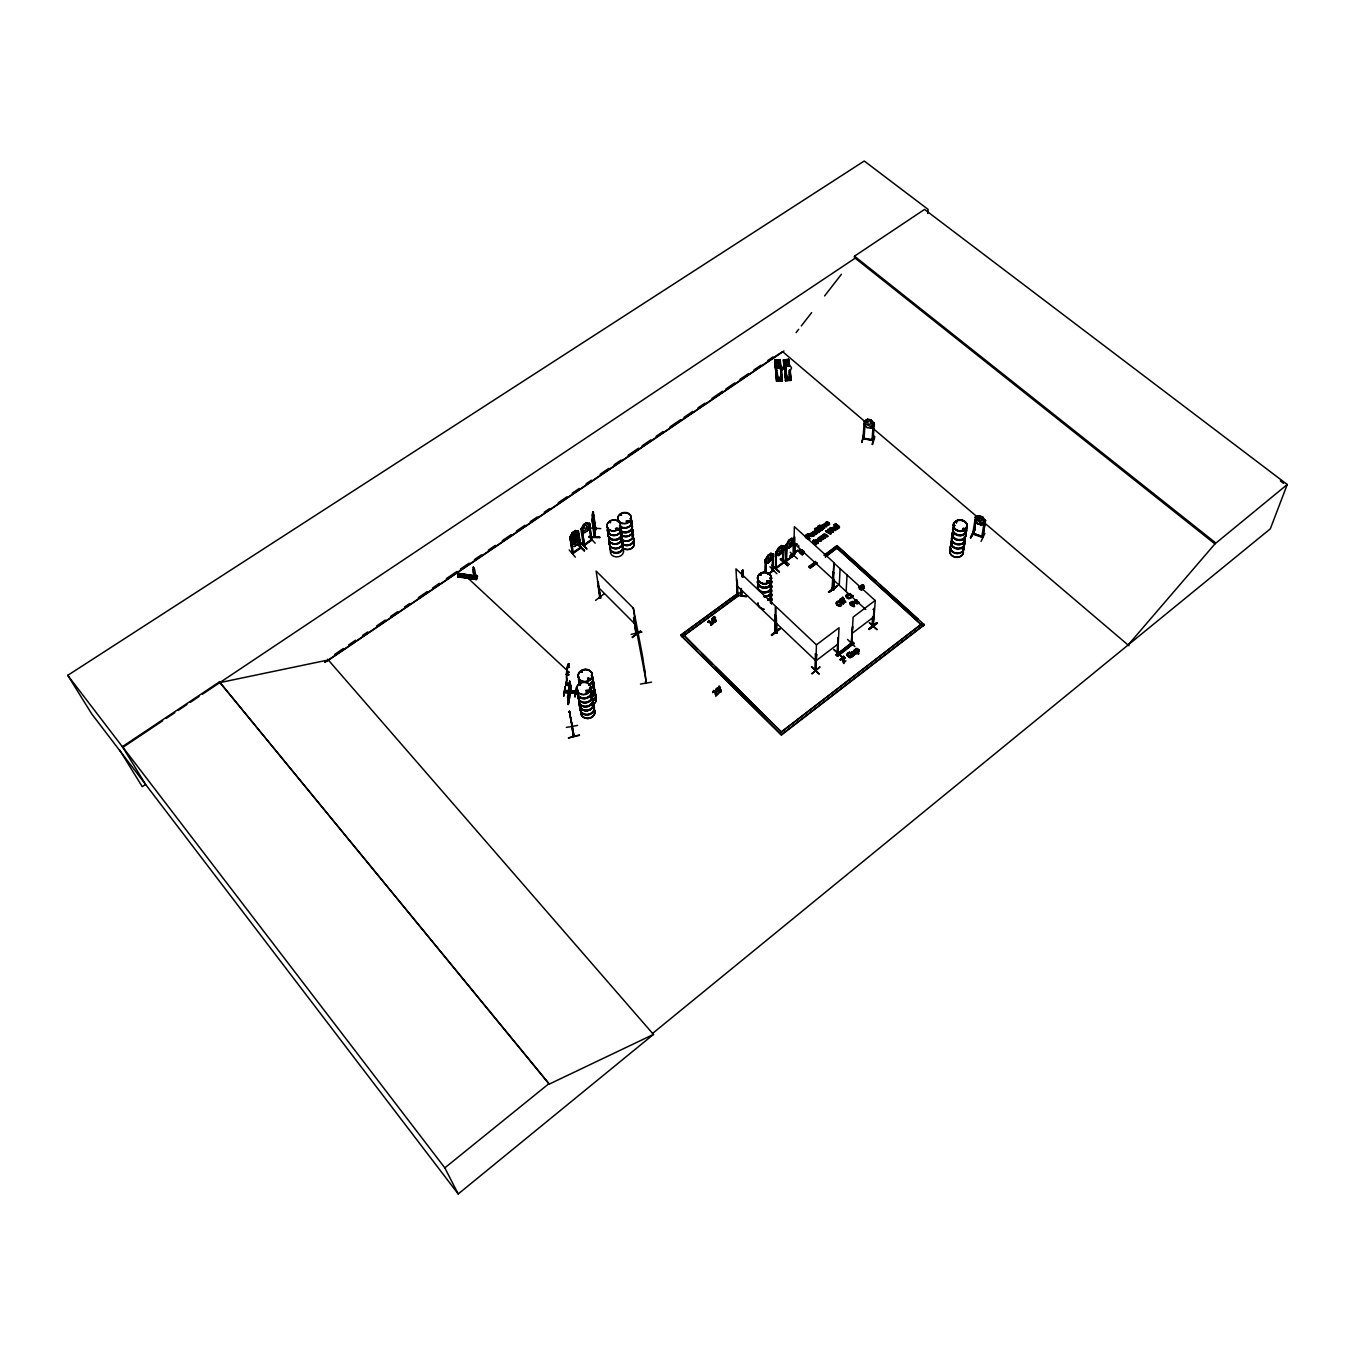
<?xml version="1.0" encoding="UTF-8"?>
<svg xmlns="http://www.w3.org/2000/svg" width="1355" height="1355" viewBox="0 0 1355 1355"><rect width="100%" height="100%" fill="white"/><g stroke="black" fill="none" stroke-linecap="round" stroke-linejoin="round"><path stroke-width="1.5" d="M771.859 565.543L779.43 571.946L772.198 565.272M780.632 368.34L779.853 359.719L774.857 360.04L780.226 360.159L782.343 380.874L779.853 359.719M779.701 628.534C754.718 648.469 796.638 615.831 771.486 634.75M780.158 628.957L771.927 635.512M780.463 559.276L787.966 565.696L780.395 559.039M781.107 372.354L781.971 380.738L781.971 379.485L781.581 380.433L776.94 379.823L776.551 381.263L774.857 360.278L776.906 381.111M823.942 555.313L837.136 545.625L924.381 624.858L781.429 735.003L680.769 635.004L736.493 594.388L737.882 595.709L682.192 636.867L737.899 596.217L737.323 581.329M789.288 564.391L781.733 558.345M784.139 546.387L783.055 546.641L784.037 546.336L783.292 563.477L783.038 550.774M776.855 567.474L775.704 567.847L776.517 551.383L775.958 568.727L776.025 552.146L778.685 547.606L781.513 545.625L784.155 546.234L784.122 548.995L781.445 553.534L778.719 555.584L776.076 554.839M786.493 560.631L785.832 561.512L785.781 544.659L786.882 544.185M786.052 561.427L785.781 544.659M786.916 544.354L786.611 561.021M787.204 359.786L788.83 365.935L788.576 359.227L783.207 360.057L786.069 380.738L784.206 362.073M787.577 565.679L780.345 559.056M858.511 602.585L856.716 602.806L855.598 601.044M473.183 567.338L473.302 572.86L475.266 578.06L475.724 576.078L476.994 577.095M476.554 577.975L476.604 576.383L475.622 576.688M790.168 376.893L790.151 377.808L785.527 377.198L785.527 378.333L790.541 378.011L790.168 376.893L790.371 379.925L785.748 379.315L785.358 380.755M790.371 379.925C791.405 382.246 790.71 374.996 790.05 370.017M794.453 552.789C796.571 555.33 789.965 552.552 790.084 556.024M790.168 552.23L797.418 558.734M793.878 555.652L792.743 556.058L793.64 554.822M793.42 539.426L793.132 556.295L792.827 555.415M793.149 555.702L793.505 554.873M785.917 561.461L793.793 555.702L793.488 539.578M793.793 555.838L794.352 526.638L833.986 562.664L832.664 589.645L833.85 562.969L874.653 600.045M794.453 540.764L794.504 536.749L795.029 553.602M716.202 693.133L716.185 692.236M794.741 554.246L795.097 543.355M794.216 553.314L798.078 550.13L790.016 556.244M798.823 546.573L798.739 545.591M804.294 553.043L804.43 552.112L802.279 554.788C794.724 550.028 802.194 548.216 804.209 551.891M801.77 550.757L800.585 552.315C797.604 551.587 801.652 548.623 801.77 551.095M800.585 552.315L799.484 550.943M592.542 519.609L594.862 536.326M595.201 527.857L594.218 537.037L595.743 528.569L593.287 512.359M801.008 552.688C803.6 548.318 804.667 556.583 801.008 552.688L803.583 552.247M802.245 551.333L802.329 550.35M802.279 554.788L798.485 550.96M802.414 553.975L801.008 552.349M809.443 535.14L808.02 536.919L809.85 538.579L809.274 539.324C798.654 536.563 813.491 530.72 806.496 535.886L807.563 536.851L809.443 535.14L807.563 536.851M806.496 535.886L808.461 534.124M809.833 538.917L808.02 536.919M809.274 539.324L805.497 535.547M810.832 536.021C813.39 532.142 810.527 534.734 809.511 534.26C811.797 530.635 815.185 536.14 813.999 535.886M817.014 563.24L810.358 568.135L808.952 566.83L815.608 561.427M808.02 537.258L809.9 535.547M810.358 568.135L808.952 566.322M843.2 662.104L843.233 660.952M816.828 533.26C815.168 537.85 809.562 527.857 815.304 533.972C815.371 527.773 816.015 531.143 817.201 533.565M812.526 534.531C814.236 533.43 809.816 537.681 813.169 535.394M814.558 533.48L812.949 531.668M812.932 541.983L813.678 542.423L812.966 541.407M813.322 542.694L813.288 541.712M813.796 541.695C814.728 542.119 812.831 537.444 812.915 542.322M816.184 533.65L814.355 530.635M813.678 542.423C819.453 546.98 813.271 542.39 814.677 540.696M814.541 528.687L819.03 532.227L815.083 528.298M817.726 533.176L814.897 530.262M814.203 542.034L815.083 541.068M816.015 540.764C816.946 535.767 820.605 549.419 815.608 540.035M811.442 666.863L818.996 674.028M811.78 673.554L820.012 666.846L812.119 673.909M817.048 529.331C813.864 526.976 821.113 528.213 817.912 529.043C821.672 531.939 820.978 529.568 817.912 529.043M874.229 610.14L872.857 626.857L873.992 608.243M569.354 698.13L569.236 693.15L568.168 704.363L568.914 701.229M816.133 544.659L813.694 542.085M816.642 529.331L816.184 527.976M817.522 528.687L816.709 527.603M818.454 542.965L816.438 540.78M817.031 529.686L816.997 528.721M816.659 544.27L814.22 541.695M817.776 526.672C825.297 527.84 821.757 534.209 818.318 525.943M817.912 543.355L815.066 540.425M819.199 525.876C821.266 524.08 818.843 527.789 819.809 525.096M815.439 653.991L814.931 669.878C817.726 671.589 813.373 666.558 815.998 670.234L816.506 654.313L815.591 670.471L816.438 654.414L815.439 653.991L816.438 654.414M777.008 632.937L775.975 632.717L775.941 606.583L816.455 644.861L815.625 670.403M820.198 526.722C825.585 526.79 822.18 531.939 820.74 525.994M823.654 539.154L820.266 536.953L820.808 536.224M591.661 539.256L590.848 540.374L591.745 539.849M581.888 528.602L580.956 528.975L583.395 545.574L591.813 539.544M824.873 527.959L821.503 525.791L822.045 525.062M821.74 530.245L817.793 526.333M836.882 602.84L837.102 604.144M584.479 545.303L581.956 528.687L583.632 545.845L584.564 545.286L581.718 528.45M821.113 536.851L823.01 534.7M823.044 529.297L820.215 526.384M823.129 539.544L820.283 536.614M821.909 536.377L825.449 537.85L823.434 535.073M824.348 528.348L821.52 525.435M580.821 547.386L578.111 531.143L580.279 548.436M583.497 545.557L584.496 544.778M824.907 538.24L822.553 535.903L821.52 537.224M831.14 533.701C824.805 526.197 832.969 532.092 830.513 534.141L825.635 531.482L826.228 530.737L830.225 533.311L826.228 530.737M825.449 537.85L823.434 535.682M826.127 524.216C828.498 519.693 823.501 524.148 827.77 523.013M822.35 525.689C823.535 521.319 831.767 527.417 822.908 525.537M829.65 524.334L829.294 523.284L828.295 524.876L826.482 524.554L828.667 522.624L827.736 521.946L825.381 522.657L826.652 525.401L829.277 524.487M822.891 535.716C822.688 530.466 834.274 539.849 823.535 535.225M841.133 603.923L839.592 605.702L837.119 603.822M851.194 642.677L852.6 626.518L851.516 643.1L851.634 641.931M568.033 704.498L567.897 696.47M830.225 533.311L827.905 529.5L832.512 531.363L828.464 529.094M826.482 524.554L828.667 522.624M826.499 524.199L828.057 524.622L829.294 523.284M573.233 552.213L573.453 553.23L572.301 552.857L579.788 547.877M568.507 684.275L569.202 684.19M832.495 531.702C825.635 523.995 835.51 529.602 832.817 532.464L828.803 530.245M833.444 532.007L830.683 527.485M836.763 585.987L828.735 592.033M843.86 661.816L843.911 660.478M836.34 529.246C833.732 533.379 834.29 527.417 833.732 527.739C829.328 527.502 839.406 526.536 836.679 529.636M832.664 528.806L833.748 527.4L834.799 527.942M837.864 645.048L837.339 653.889L837.576 643.422M837.102 652.941L837.78 653.567L839.016 627.772L816.455 644.811M636.308 633.462L635.343 633.005L636.986 634.326L633.276 607.633L642.846 657.734L646.25 682.988L645.556 681.582M833.969 525.13C841.54 526.316 837.949 532.667 834.511 524.402M834.104 579.449L833.698 589.984L832.055 588.544L833.139 572.013M835.273 524.182C841.929 525.638 839.693 531.567 835.815 523.453M835.188 528.298C836.12 527.078 833.342 532.058 835.984 528.653M833.461 580.516L833.715 589.561M833.681 572.928L833.427 590.187L832.681 589.51M569.761 713.086L569.439 711.341L573.656 736.375L573.334 734.749M574.063 736.155L572.233 726.229M837.136 545.625L825.585 554.601M837.949 528.704L833.986 524.792M839.253 527.756L835.29 523.843M833.867 649.519L841.455 656.599M828.345 591.983C854.717 573.893 812.221 604.77 837.085 586.122M473.386 571.336L473.556 573.165M475.876 576.112L474.538 568.948M571.674 726.348L572.437 727.635M571.776 726.89L573.487 736.188M636.46 633.767L635.902 632.819M636.952 634.174L636.206 633.056M815.913 670.115L815.998 669.539M119.613 750.009L142.258 786.696L145.595 784.426L122.424 746.656L219.425 681.87L549.165 1084.152L653.449 1034.424L652.585 1033.425L1270.312 528.84L1287.25 484.514L924.517 209.432L854.48 256.18L854.412 257.569L1214.927 543.914L1128.088 645.014M839.27 585.241L840.083 568.626M836.103 654.956L852.566 641.948L854.04 643.32L837.576 656.328L836.103 654.956L850.889 643.693M838.051 641.22L838.254 637.392L837.78 653.567M840.168 601.349L843.488 603.788L840.947 601.451M837.576 656.328L836.12 654.465M840.591 600.011L840.693 599.435M568.998 698.469L568.998 695.623L567.66 702.551M840.93 599.52L841.049 598.487L840.032 599.587M843.488 603.788L841.506 600.722L842.827 599.723L845.368 602.06L842.827 599.723M842.082 599.012L842.471 599.994M842.454 598.622L842.912 597.081L841.912 599.113M840.557 660.004L841.929 658.953L843.183 660.529M845.351 602.382C844.08 601.908 844.114 597.318 842.946 598.961M842.929 599.283L843.826 598.283M844.013 603.382L841.506 600.722M843.352 599.655L844.25 598.656M589.154 536.614L599.757 537.258L589.154 536.597M589.188 536.953L599.74 537.224M599.706 537.698L589.137 537.342M846.13 591.525L847.044 574.943M844.859 657.819L842.759 657.09L843.437 656.26L844.843 658.14L843.437 656.26M845.893 601.993L843.369 599.317M845.943 660.698L843.725 663.188M844.453 658.445L842.776 656.752M850.974 596.894C844.588 600.858 850.144 591.644 846.723 594.371C842.996 600.468 856.072 599.435 850.161 594.506M847.502 639.408L854.92 646.589M853.701 604.262L854.107 606.735C843.386 603.94 856.546 597.86 854.073 604.262M851.042 594.794L850.72 594.049M853.836 603.026C853.769 606.108 849.212 602.45 852.583 601.976M861.78 442.492L863.626 434.549M850.381 655.447L851.38 654.685C854.463 656.938 848.315 658.445 848.01 655.346C846.723 653.161 852.312 653.33 849.331 652.314A3.794 3.218 4 0 0 847.976 652.975L847.265 654.075A2.422 2.049 4 0 0 847.061 655.43M852.752 604.55L853.752 602.653M864.033 439.02L865.168 421.269L864.253 421.1L863 438.749L864.05 437.953L864.117 438.969M854.683 606.312L853.227 604.618M850.313 653.178L849.754 652.212M851.584 643.032L853.125 617.118L875.296 600.367L873.281 626.552M853.735 652.026L851.804 653.178L851.618 651.975M850.364 655.786L851.38 654.685M851.482 653.804L853.227 655.786L851.482 653.804L849.89 655.346M852.566 641.948L854.006 643.811M852.973 653.262L853.921 651.84M859.206 650.281L857.715 652.229L858.409 654.16L854.294 650.298L854.853 649.553M854.412 652.636L855.242 653.432L853.955 653.059M857.275 652.162L855.598 650.248L857.275 652.162L858.359 650.535L855.733 650.027M566.051 682.598L567.135 678.736L566.949 680.108A8.011 1.169 -86.7 0 1 567.169 669.116A8.011 1.169 -86.7 0 1 568.914 666.44L568.727 667.778L569.32 663.611L569.134 664.966A9.587 1.389 -86.7 0 0 567.034 668.151A9.587 1.389 -86.7 0 0 566.763 681.328L566.678 682.632M855.987 654.126L856.546 653.381L853.921 651.061L851.262 652.72M856.546 653.381L853.904 651.399L852.109 651.84M859.307 588.917L861.001 587.325L859.222 587.325M862.034 585.14C865.405 582.819 864.71 593.812 861.441 585.089M715.423 694.454L715.474 693.286M735.765 594.726L746.47 596.302M740.897 595.455L740.795 589.273M740.863 594.794L741.439 595.455L741.354 588.527M858.528 587.308C861.712 585.868 862.61 587.223 858.714 587.376M872.027 439.816L873.365 422.929M873.213 422.912C876.211 423.641 873.213 428.282 870.503 428.078L867.065 427.621L863.863 424.115L867.065 427.621M858.968 653.737L857.715 652.229M864.388 588.104L862.305 585.868M872.62 444.525L874.805 436.683M861.848 590.086L862.542 587.968L862.102 589.154M873.23 422.896L874.28 422.963L873.111 440.646L873.213 439.698L863.033 438.122M863.067 588.798L861.086 590.001M843.216 661.782L843.691 663.51M868.843 629.262L876.837 622.707L868.792 628.923M869.317 622.877L877.142 629.668L869.52 622.673M569.828 692.236C572.64 686.087 569.828 686.274 570.032 682.073M569.625 681.142L570.963 686.883M872.535 617.202L872.654 626.247M872.163 625.332L872.823 616.982M872.84 626.4L872.129 624.689L872.857 625.959M477.163 577.162L458.43 574.52L477.163 577.128L477.451 576.18L458.634 573.436L457.702 576.349L476.435 579.517L457.702 576.874L458.024 575.841L476.74 578.534M458.464 574.469L458.634 573.436M570.641 686.697L569.845 681.667M476.418 579.534L476.74 578.5M843.792 662.663L843.877 661.477M781.7 370.101L780.988 378.79L777.651 379.01L776.923 370.406A3.388 2.202 -6.6 0 1 776.923 367.273A3.388 2.202 -6.6 0 1 781.7 366.968A3.388 2.202 -6.6 0 1 781.7 370.101L781.716 370.254A3.388 2.202 -6.6 0 0 781.716 367.12A3.388 2.202 -6.6 0 0 776.94 367.442A3.388 2.202 -6.6 0 0 776.94 370.576L776.94 370.576M716.101 694.15L716.168 692.812M575.553 692.659L564.391 691.812L575.519 692.405M927.752 213.48L928.124 209.415L864.236 161.025L67.75 675.349L91.733 713.899L458.21 1193.975L653.584 1034.322M850.093 594.489L850.263 593.507M742.184 576.468L742.388 574.452M845.927 595.472L848.382 598.571L851.618 597.115M595.624 527.891L594.659 537.105L592.287 520.354L593.287 511.733M592.694 511.953L592.44 520.472L593.405 511.733L593.236 513.274M592.812 523.149L593.642 514.494M742.591 576.586L743.065 570.252C741.608 569.828 743.099 573.826 742.523 577.264M600.739 528.619L590.153 527.976M718.201 693.032L715.863 695.894L715.406 694.133M742.337 577.298L742.743 573.809M476.825 577.078L476.537 575.892L476.435 576.84M851.059 596.877L852.786 596.556M715.999 695.03L716.084 693.828M872.586 625.671L872.332 624.791M576.603 689.221L574.91 696.707M568.05 685.105L568.168 683.869L569.439 684.106M569.405 692.117L568.524 683.259L570.387 692.371L569.202 684.969M568.49 684.969L568.829 683.276M568.795 684.986L568.948 683.919M567.542 697.605L569.727 681.023M568.49 702.72L571.048 686.206L568.49 702.72L569.252 696.216M565.78 684.563L566.441 682.175L566.255 685.461M565.95 685.444L566.441 682.175M839.948 599.469L840.439 600.993M970.858 537.867L974.652 529.873L970.891 537.512M976.413 517.237L973.822 534.395L976.413 517.237L975.481 516.916L972.704 534.056L982.815 537.529L985.542 520.388L984.628 520.472M982.951 537.241L972.924 533.108M973.94 534.056L973.144 533.142M974.652 529.873L970.807 537.749M833.63 589.865L832.055 588.544L832.969 588.629M466.543 576.265L466.222 575.282M815.371 669.539L815.608 669.777M862.288 586.207L863.084 585.072M981.105 541.373L984.865 533.362M982.917 536.919L982.019 536.207L981.698 537.19L984.611 520.066M982.68 537.512L985.407 520.659L984.577 520.269M775.738 631.278C772.502 628.872 778.735 634.868 776.381 631.82M774.687 631.498L774.941 615.102L775.67 631.65M962.965 529.365L963.049 528.467M963.202 528.569L963.557 529.432M963.236 528.958L964.574 528.653M746.368 596.776L735.68 595.099M956.528 521.98L956.359 522.861M956.647 522.759L955.902 522.132M816.421 541.119L817.217 540.035M854.48 603.619L852.973 601.705M476.638 578.687L457.922 576.027M476.621 578.941L457.702 576.349M474.369 578.179L476.435 579.144L477.451 576.146M477.333 576.586L458.583 574.063M457.719 576.857L458.024 575.875M458.464 574.503L458.769 573.521M572.809 535.276L574.13 536.834L575.655 533.345C583.412 532.295 574.215 543.677 570.336 539.815L572.877 535.31L575.773 533.362L577.755 537.037L576.18 539.866L572.216 540.865L571.895 538.884L573.419 532.363L574.351 531.719L575.723 533.463M575.469 538.833L576.078 536.004L574.774 534.378L573.301 537.918L574.554 539.476M736.595 578.754L737.56 595.353M737.052 594.405L737.56 595.523M574.52 538.392L573.978 541.255L575.231 542.813L576.739 539.341L575.452 537.749L574.452 538.308M736.73 582.684L737.459 595.878L735.968 568.846L775.314 605.99L775.212 631.989L774.941 615.102M855.141 650.18L855.513 648.96M855.683 653.483L854.327 654.956L852.702 653.923M779.667 378.147L779.345 379.332L779.735 377.791M787.882 378.197L788.034 377.13L788.339 378.045M816.896 532.922L815.1 534.209L812.424 532.058M568.118 703.211L568.744 700.281M575.723 691.423L564.544 690.728L575.672 691.287M836.391 529.009L833.901 529.974L834.816 527.603M813.711 535.598L811.205 536.58L812.153 533.836M740.948 595.353L741.981 590.611M741.422 595.37L742.354 590.661M742.167 570.591L741.473 573.639L742.947 570.235L742.896 577.315M742.913 570.37L742.862 570.895M599.706 597.674L600.688 597.995L599.587 597.555M600.604 597.928L599.52 596.911M768.979 581.752L768.708 580.838M823.298 535.936L823.552 534.886M760.087 574.622L761.29 574.554L760.138 574.876M761.036 574.232L760.341 575.062L761.239 574.418M855.259 653.093L853.599 654.397L854.429 652.314M862.525 587.985L861.018 589.764M811.628 666.66L819.165 673.858M580.55 547.115L580.922 547.979L572.623 553.687L570.015 537.105L572.369 532.583L571.776 538.223L573.91 538.511M872.061 444.457L874.331 436.225M871.113 419.813L872.366 425.097L870.045 426.351L865.659 423.861L867.623 419.169L871.113 419.813L874.314 423.319M864.117 421.456L867.623 419.169L863.999 421.422M864.253 421.1L865.066 421.642M861.865 442.458L864.134 434.328M592.914 511.851L595.675 529.246M813.322 534.903L813.034 535.97M721.25 691.795L721.182 690.389M587.799 691.253L587.562 692.524M586.495 692.744L588.172 692.371L587.562 691.304M851.126 596.573L848.992 598.368L846.638 595.861M588.849 679.787L588.612 678.465M580.618 684.8L579.601 685.054L580.177 684.156M580.38 684.783L580.499 685.105M582.091 672.046L580.956 672.063L581.803 671.453M582.159 672.131L580.956 672.063M627.162 521.624L627.534 521.895M580.16 542.474L586.749 548.673M617.372 529.144L616.288 528.518L616.102 529.466M621.42 515.256L620.59 514.578M621.538 514.951L620.675 514.527L621.132 515.357M768.912 555.16L768.048 558.074L768.946 559.615L770.741 556.109L769.809 554.517L768.827 555.093M855.632 653.754L853.786 655.244L852.803 653.262M610.512 522.149L609.631 522.471M855.581 650.569L856.75 649.062L858.545 651.01M821.164 536.563L822.908 535.377M789.66 540.12L788.762 543.033L789.626 544.591L791.439 541.085L790.558 539.476L789.575 540.052M822.756 526.045L823.925 524.978L826.279 526.943M474.572 578.517L475.283 575.248L477.248 576.315M477.18 575.519L475.199 575.485M573.08 541.661L574.351 538.579L572.538 537.613L574.791 537.833L576.485 534.903L575.316 537.901L577.213 538.816L574.876 538.629L573.351 541.661M858.528 602.247C857.783 605.668 853.328 600.096 857.088 600.553M464.477 577.45L465.409 574.537M459.633 576.756L460.565 573.843M461.835 574.012L460.869 576.807M462.8 577.213L463.681 574.147L569.151 672.317L568.338 673.164M852.668 653.923L854.023 651.941M715.491 693.608L714.644 690.999L712.916 692.083M1214.927 543.914L1287.25 484.514M818.369 538.663L820.859 540.323M573.351 734.85L574.046 736.307L569.439 711.341M846.638 595.878L848.958 594.303M855.208 649.875C856.258 645.691 861.916 651.738 857.698 652.551M765.27 562.715L765.168 560.005L767.946 555.398L766.71 561.038L768.522 561.292L772.096 557.125L770.724 553.501L773.536 554.06L773.536 556.719L768.031 563.358L773.536 556.719M778.651 547.555L777.414 553.246L779.227 553.518L782.784 549.368L781.429 545.54L784.223 546.302M794.199 539.07L791.422 538.291L788.661 540.306L787.407 545.997L789.186 546.285L792.743 542.135L791.506 538.375L793.759 538.867M813.339 541.052L814.186 540.306M850.246 593.846L850.144 594.845M779.345 571.946L772.215 564.984M833.19 588.493L832.072 588.121L833.613 589.222M775.907 632.497L776.652 633.208L776.246 616.322L776.72 633.276M568.609 692.439L569.557 690.288M779.023 378.807L779.464 378.384M736.764 594.608L737.798 595.624M840.608 660.088L842.319 658.699L843.216 661.274M840.049 599.249L840.032 600.502M977.836 523.707L981.291 524.893L985.034 523.335L1129.003 645.793M982.155 536.275L974.008 533.684M982.036 536.275L981.884 537.241M973.822 534.395L974.042 533.514M975.481 516.916L979.072 515.798L982.578 516.814L983.391 522.2L980.935 523.047L976.684 519.897L979.123 515.696L975.21 517.22M985.576 520.693L982.578 516.814M974.906 519.93L977.802 523.792L981.257 524.995L985.153 523.403M979.089 515.611L981.257 524.995L985 523.42M980.139 516.509L982.053 519.609L980.563 521.455L978.513 519.643L980.19 516.424M970.349 537.63L974.143 529.653M977.802 523.792L974.956 519.846M779.227 377.876L779.142 378.993L779.701 377.893M785.68 561.173L793.895 555.127M773.536 554.06L772.35 554.398L773.095 553.856L772.333 570.353L773.095 569.71M715.474 621.149L714.102 621.623L712.188 619.963M572.437 532.651L570.015 537.105M571.082 543.22L573.419 538.562L576.366 536.665C584.886 538.9 572.2 534.581 578.111 538.409L578.433 540.374L574.994 544.473L572.894 544.202L573.555 538.68L571.014 543.152M579.246 536.682L577.01 541.289L574.147 543.27L570.912 542.593L574.147 543.27L576.942 541.221L579.347 536.648L578.449 531.262L575.198 530.55L572.318 532.532M577.552 544.507L579.94 539.917L577.603 544.541L584.649 550.706L578.026 544.168L574.689 546.455M872.535 626.45L872.62 625.976M589.95 526.18L587.494 530.618L589.967 526.079L589.577 523.403L591.881 540.255M964.879 529.161L963.032 529.263M853.244 655.447L852.803 656.481M575.756 537.224L577.349 534.395L575.198 530.55L578.449 531.262M801.754 550.909L800.585 551.959M765.406 572.284L765.287 559.937L768.014 555.465M778.769 547.674L775.992 552.281M786.002 545.015L788.779 540.408M775.907 554.856L778.769 555.482L784.054 548.927M766.93 581.176L768.251 581.973M767.235 580.787L767.353 581.718M785.985 547.674L788.712 548.25L791.388 546.319L794.081 541.661M855.124 653.635L853.616 654.075M835.849 529.144L834.409 529.551M586.495 691.88L587.545 691.152M589.527 679.465C587.121 681.819 587.121 676.789 589.594 678.821M580.346 684.851L579.872 685.105M839.931 659.817L842.082 657.971L843.877 660.241M853.057 655.786L850.093 657.869L847.078 655.109A2.422 2.049 4 0 1 847.282 653.754M627.06 521.116L628.381 520.659M628.618 521.844L628.585 520.811M615.949 528.619L617.304 528.077M716.185 689.001L719.183 688.509M712.815 692.676L713.797 690.356L715.948 691.524M716.101 621.369C709.139 624.807 712.103 612.308 716.202 621.03C711.917 626.857 709.41 613.019 715.846 620.251M708.513 621.268L707.971 622.182L708.513 620.98M836.95 602.907L838.389 602.043L840.286 602.907M821.028 540.51L820.08 538.646L818.488 538.833M713.069 692.1L714.661 691.321L715.491 692.845M846.062 595.421L848.349 594.032M588.9 523.995L586.325 522.776M772.74 554.652L772.655 571.2L772.367 558.531M852.431 655.668L848.975 656.362M796.096 332.636L798.688 329.299M801.279 325.962L811.645 312.615M824.602 295.932L841.455 274.252M841.912 598.199L842.895 597.42M854.361 603.602L853.21 604.957M803.566 552.654L802.414 553.636M786.12 367.137L785.917 367.967L786.594 366.883M840.286 659.275L842.065 658.293L843.589 659.241M466.526 576.146L465.629 576.519M832.173 528.382L834.426 527.078L837.204 529.246M809.511 534.615L811.78 533.311L814.541 535.496M712.628 691.575L715.592 691.067M773.485 570.015L767.608 574.418M767.591 573.995L773.485 570.607L769.42 573.487M775.839 567.745L784.054 562.308L776.042 568.66L775.771 551.908M741.304 594.947L741.541 594.134M804.125 552.976L802.279 554.449M473.42 567.186L474.081 568.761L473.454 567.067M569.168 549.961L575.333 557.125M580.143 542.186L586.817 548.995M840.676 599.774L841.489 598.893M823.146 534.785L824.788 534.463L827.227 536.546M767.049 580.973L767.997 580.77M768.793 581.854L767.608 582.311L767.201 581.227M711.9 619.066L713.441 618.93L715.508 621.251M810.375 534.531L812.136 534.192M587.257 691.101L587.054 692.659M858.376 651.281L857.309 651.84M588.155 678.821L587.816 679.363M589.256 679.973L589.51 678.787M721.012 691.795L719.115 692.405L717.252 691.169M822.671 524.842L824.433 524.521L826.804 526.553M855.699 601.197L858.46 602.145M847.553 653.669L847.959 653.296A3.794 3.218 4 0 1 849.314 652.653L849.721 652.534M788.61 378.672L787.848 377.605M813.407 536.055L810.968 535.953M855.191 600.57L855.801 600.096A1.711 1.423 3.6 0 1 856.919 599.909M619.354 542.491L618.473 542.982M852.532 656.531L849.585 657.446L847.265 655.566M628.178 521.777L628.72 520.998M835.205 527.942L834.24 529.703M812.526 534.192L811.526 535.733L812.814 535.818M821.079 530.449L819.673 531.262L817.387 529.432M458.21 1193.975L444.83 1167.875L548.995 1083.61L219.425 681.87M786.798 544.456L786.052 560.835M868.758 629.245L876.854 622.724M869.182 629.584L877.227 623.385M781.429 734.546L924.432 624.367M850.398 652.822L847.908 653.991L848.552 656.345M837.593 655.837L854.04 643.32M838.186 643.93L815.93 660.834L775.958 622.894M852.109 633.378L873.992 616.762M828.735 592.372L837.085 585.868M851.177 603.111L853.464 602.636M775.619 615.746L774.654 615.322M833.816 572.623L832.851 572.216M841.065 600.35L842.42 599.35M841.049 600.688L842.404 599.672M841.489 601.061L842.81 600.062M715.863 695.894L718.658 693.472M859.324 588.578L861.001 587.325M859.697 588.934L861.899 587.291M850.161 603.111L852.6 601.705L853.735 602.992M718.607 686.477L719.285 685.969C723.147 691.033 715.779 683.936 720.25 688.188M588.764 524.08L590.966 540.12M776.398 368.78L776.229 360.447M779.26 360.227L779.328 368.56M779.836 359.939L780.429 368.509M788.254 359.753L789.609 365.867M740.948 591.949L732.716 597.978M794.47 552.467L798.061 550.469M808.952 566.83L815.608 561.935M810.375 567.626L817.031 562.715M825.347 556.6L837 548.03L825.331 557.108M777.533 381.195L777.364 372.879M708.309 622.521L709.088 621.606L707.954 621.86M715.152 618.27L713.543 616.61L715.542 617.643M776.94 573.758L769.843 566.729M711.612 624.062L710.833 624.977L711.612 624.062L709.088 621.606M712.967 623.063L710.816 624.655M713.357 623.436L711.223 625.349M785.477 380.772L783.986 360.007M632.107 637.019L640.983 631.447M632.48 637.646L640.559 630.769M781.429 735.003L680.82 635.495L736.493 594.388M776.618 567.406L783.715 562.054M786.493 560.208L792.997 555.872M798.485 551.299L800.856 549.825L802.211 550.401M799.467 551.299L801.483 550.638M708.801 620.353L712.188 623.639M633.581 617.643L634.53 618.049L636.223 634.309L633.581 617.643L634.225 618.27M765.152 572.047L765.778 559.175L766.151 571.742M765.168 560.005L766.066 559.31M805.497 535.886L808.003 534.056M817.522 528.331L818.894 528.331M826.144 523.877L827.786 522.674M767.895 555.364L770.775 553.399M780.548 546.726L778.786 550.282L779.65 551.841L781.462 549.503L780.463 546.658M595.539 600.417L603.89 594.032M599.672 597.707L597.606 581.143L600.655 598.046M600.367 598.249L598.232 581.752M595.167 543.203L589.002 536.394M777.364 367.815L779.125 367.882M584.276 544.558L590.763 540.069M591.898 540.137L583.853 545.76M577.62 531.99L578.111 531.143M587.613 530.737L584.699 532.634L581.549 531.99M573.588 540.493L576.519 538.596L578.924 534.158M585.512 523.843L584.022 527.383L585.258 528.958L586.969 526.638L585.445 523.758M334.6 654.448L343.34 648.52M348.591 644.963L355.569 640.221M362.564 635.478L367.798 631.921M376.538 626.01L385.277 620.082M390.511 616.525L397.506 611.783M404.484 607.04L409.735 603.483M418.458 597.555L427.198 591.627M432.448 588.07L439.427 583.327M446.422 578.585L456.906 571.471M460.395 569.1L469.135 563.172M474.369 559.615L481.364 554.873M488.342 550.13L495.337 545.388M502.315 540.645L511.055 534.717M516.289 531.16L525.029 525.232M530.279 521.675L537.258 516.949M544.253 512.207L549.486 508.65M558.226 502.722L566.966 496.794M572.2 493.237L579.195 488.494M586.173 483.752L591.424 480.195M600.146 474.267L608.886 468.339M614.137 464.782L621.115 460.039M628.11 455.297L638.595 448.183M642.084 445.812L650.823 439.884M656.057 436.327L663.052 431.584M670.031 426.842L680.515 419.728M684.004 417.357L692.744 411.446M697.994 407.889L704.973 403.146M711.968 398.404L722.452 391.29M725.941 388.919L734.681 382.991M739.915 379.434L748.654 373.506M753.888 369.949L760.883 365.206M767.862 360.464L773.112 356.907M327.876 660.647L783.969 351.013M162.668 720.775L122.865 747.367L67.75 675.349M166.14 718.455L174.795 712.679M178.25 710.359L186.905 704.583M190.378 702.28L199.033 696.487M202.488 694.183L855.157 258.161M457.855 576.417L458.668 573.572L477.434 576.231M828.989 524.741L827.041 525.181L825.415 523.928M820.825 530.669L817.404 529.077M816.015 533.463L814.965 533.463M855.784 600.434L855.174 600.892A1.745 1.44 3.6 0 0 854.836 601.806L856.716 603.822L858.867 603.246A1.728 1.423 3.7 0 0 859.206 602.348A1.728 1.423 3.7 0 1 858.884 602.924L857.139 603.568L855.056 602.145M823.688 535.09L826.702 536.936M855.75 649.045L859.019 650.248M870.469 428.18L874.144 426.029M863.169 438.495L873.196 440.375L863.101 438.783M720.284 691.66L717.862 690.694M586.715 691.186L586.021 692.253M768.437 582.26L768.692 581.126M786.408 560.089L785.985 560.868M813.779 539.9L812.797 541.509M610.58 522.725L609.682 522.386M628.364 521.895L626.84 521.065L627.382 521.827M783.478 546.641L783.241 562.816M591.508 539.9L589.239 523.284M580.533 547.708L572.386 553.45L569.794 536.868M859.595 587.376L860.984 587.663M775.517 360.515L777.042 368.746M779.244 360.244L779.447 368.56M783.546 359.905L786.019 380.721L791.151 380.365L789.931 370.034M776.635 381.28L774.908 360.396M777.618 381.212L776.703 372.913M780.666 381.009L780.836 376.809M570.404 692.27L570.54 691.287M767.658 580.973L768.319 580.804M964.099 529.28L963.354 529.009M617.321 529.534L616.152 529.365M802.245 550.994L804.226 551.553M783.8 562.596L782.902 562.647M853.04 595.59L851.956 595.506M853.006 595.912L851.685 595.353M219.798 682.615L328.283 659.97L324.81 662.341L782.563 351.589L864.524 421.202M579.398 734.935L568.338 737.967L579.466 735.342M569.507 712.391L568.948 711.595M569.761 713.695L569.964 714.779M569.794 713.899L571.183 721.216L570.997 720.216M570.116 715.508L569.337 711.51M570.845 719.471L571.776 723.604M571.488 722.791L570.658 717.777M566.339 727.415L577.552 725.416M466.255 575.384L465.646 576.637M473.86 573.267L475.114 578.043M644.201 666.474L646.2 683.022L646.013 682.073M640.492 684.072L651.552 682.158M634.851 617.49L636.935 634.377L636.816 632.954M641.914 632.074L631.125 634.343M563.714 696.097L565.171 686.443L563.663 696.301M781.971 380.738L777.347 381.195M963.625 528.128L964.472 528.738M588.443 679.719L587.613 679.583M852.803 596.217L850.296 594.845M600.248 598.182L596.132 571.065L633.344 608.141M776.313 632.362L776.246 616.322M797.519 544.304L796.537 544.066M797.519 544.642L796.113 543.999M592.525 513.376L593.067 514.68M592.423 514.324L593.185 518.83L593.253 515.882M592.254 514.883L592.897 520.981L593.524 515.307M566.61 683.072L566.136 682.158M569.286 685.173L568.219 684.986M576.383 687.239L575.096 696.927L576.908 687.307M564.662 690.44L575.79 691.05M569.693 698.147L568.439 684.038M568.406 702.195L568.152 704.498L568.88 702.737M580.16 548.47L578.958 542.017M473.115 569.252L473.471 570.726M741.93 572.03L742.354 573.301M627.348 521.607L628.043 521.709A6.843 5.539 -6.5 0 1 629.618 522.386M616.999 528.382L617.965 528.721M776.957 381.094L774.857 360.04M788.559 359.549L789.592 365.884M571.522 545.845L574.757 546.522M765.185 562.647L767.997 563.172M589.645 523.487L586.359 522.674L583.497 524.639L580.956 528.975M770.69 553.331L773.451 553.992L773.4 570.726M873.111 439.698L872.197 440.51M975.363 517.204L976.362 517.424M972.788 533.396L982.832 537.173M645.742 682.971L645.471 681.701M825.652 531.143L830.53 533.802M828.82 529.89L832.817 532.125M781.378 380.924L780.175 376.842L780.717 380.992M837.61 605.363L840.608 605.702L841.624 603.026M635.969 633.395L636.376 633.31M636.02 634.191L633.886 617.423M566.949 672.893L567.034 671.758L569.151 672.317M1280.373 480.94L1283.558 483.379M854.48 256.18L1215.367 542.644M713.543 616.61L715.135 617.931M870.96 426.656L977.023 516.729M834.494 524.758L838.474 528.331M828.65 522.979L826.448 522.183L825.263 523.945M820.724 526.35L823.569 528.907M818.301 526.299L822.265 529.873M873.433 609.208L874.127 609.835L873.145 609.428M838.66 547.539L876.058 581.278M880.733 585.495L918.148 619.235M815.066 528.653L819.03 532.227M806.513 535.547L807.58 536.512M860.916 585.495L863.863 588.172M794.149 543.524L833.24 579.313M833.122 579.618L865.777 609.513M791.303 546.234L788.678 548.352L786.069 547.589M851.194 602.772L852.769 604.211M850.178 602.772L854.124 606.396M719.64 688.543L721.199 690.711M854.311 649.977L858.443 653.821M854.006 652.263L851.279 652.399M833.833 649.519L841.641 656.752M851.363 655.007L852.397 655.989M736.527 585.411L775.348 622.301M736.51 594.896L737.899 596.217M708.817 620.675L712.205 623.977M709.105 621.945L711.629 624.384M584.733 532.532L581.634 531.905M697.368 649.045L683.801 635.173L781.615 732.259L715.423 666.863M701.89 653.5L712.408 663.899M579.449 537.359L579.906 540.018M577.552 544.168L584.174 551.028M598.537 587.545L635.275 624.367M837.373 604.161L839.965 605.312L841.065 603.602M842.302 599.587L841.828 598.537M841.303 602.907L839.355 601.552A2.219 1.846 2.8 0 0 837.864 601.535C832.41 603.805 842.42 609.615 841.828 603.466M837.102 605.295L836.154 602.755L837.881 601.197A2.219 1.846 2.8 0 1 839.372 601.213L841.607 603.348M717.218 690C723.367 696.944 717.218 683.869 717.235 690.322M720.199 690.491L717.913 688.628L717.015 690.017M714.221 616.457L715.559 617.982M327.622 659.191L653.449 1034.424M760.375 574.537L761.29 574.672M122.424 746.656L444.83 1167.875M720.962 690.271C720.183 686.816 714.119 687.222 716.795 690.982M711.968 619.675C717.54 627.026 713.475 614.476 711.985 619.997M840.642 602.924L841.049 603.94M840.879 603.602L838.406 601.705L836.933 603.805M821.706 539.29C819.656 535.479 815.202 540.611 819.826 541.424C824.009 541.543 820.52 535.479 817.98 538.206A1.694 1.372 1.4 0 0 817.641 539.07L817.675 539.73M817.827 539.713L820.215 541.085L821.858 539.273M830.141 527.874L832.512 531.363M827.905 529.5L830.242 532.972M716.202 689.763L719.132 692.727L721.317 690.779M742.269 570.709L742.692 571.844M716.05 620.336L716.202 621.386M474.436 577.958L474.538 578.873L475.283 575.248M570.862 718.844L570.675 717.879M569.303 711.375L569.591 712.103M635.224 623.859L644.692 673.571M569.405 683.936L570.624 691.507M568.168 683.869L569.608 692.32M843.809 659.394L843.894 660.8M570.557 536.343L573.453 553.23M592 519.558L594.303 537.088M592.812 512.63L595.184 529.415M716.118 691.694L716.202 692.557M788.576 359.227L789.271 365.765M789.66 369.779L790.812 380.247M790.05 376.284L789.304 370.084L789.931 376.284M787.865 359.753L788.525 365.969M789.186 372.168L789.626 376.3M789.779 378.13L790.541 369.593A3.388 2.202 -6.8 0 0 790.592 366.612A3.388 2.202 -6.8 0 0 785.815 366.934A3.388 2.202 -6.8 0 0 785.798 370.067M787.594 359.498L788.305 365.833M789.186 374.115L789.83 380.315M787.424 361.853L787.983 366.002M789.033 378.096L789 379.823M787.509 378.197L787.475 379.925M785.172 362.005L786.662 376.521M785.053 362.039L786.561 376.521M784.562 359.719L787.052 380.67L784.393 362.073M781.056 374.708L781.7 380.924M780.09 368.526L778.871 359.99M780.226 378.604C781.767 380.958 777.109 381.263 778.685 378.706M775.839 360.21L776.72 368.611M777.093 372.625L777.973 381.043L777.042 372.761M775.788 360.345L776.618 368.628M785.781 369.898L786.442 378.502M740.982 588.476L741.168 594.591M742.54 570.32L742.709 576.451M855.987 600.417A1.745 1.44 3.6 0 1 856.75 600.35M620.133 531.109A6.758 5.488 -7 0 1 619.54 538.545A6.758 5.488 -7 0 1 610.428 539.087A6.758 5.488 -7 0 1 609.462 531.736M615.627 529.28A6.758 5.488 -7 0 1 618.862 530.178M620.184 530.787A6.86 5.556 -7 0 1 619.574 538.325A6.86 5.556 -7 0 1 610.343 538.867A6.86 5.556 -7 0 1 609.344 531.431M615.593 528.924A6.86 5.556 -7 0 1 618.896 529.839M621.522 536.004A6.758 5.488 -7 0 1 615.492 543.965A6.758 5.488 -7 0 1 609.089 536.732A6.724 5.454 -7 0 0 615.492 543.846A6.724 5.454 -7 0 0 621.488 535.903M607.87 528.077A6.877 5.572 -7 0 0 610.682 534.768A6.877 5.572 -7 0 0 619.421 533.311A6.877 5.572 -7 0 0 619.608 526.13A6.86 5.539 -6.5 0 0 629.347 526.519A6.86 5.539 -6.5 0 0 630.38 518.66M620.048 530.33A6.758 5.488 -7 0 1 619.862 537.41A6.758 5.488 -7 0 1 611.274 538.833A6.758 5.488 -7 0 1 608.497 532.244M615.526 528.501A6.758 5.488 -7 0 1 618.778 529.399M619.574 526.451A6.792 5.488 -7 0 1 616.186 535.327A6.792 5.488 -7 0 1 607.565 529.788M620.15 530.55A6.86 5.556 -7 0 1 619.54 538.087A6.86 5.556 -7 0 1 610.309 538.629A6.86 5.556 -7 0 1 609.31 531.194M615.56 528.687A6.86 5.556 -7 0 1 618.862 529.602M619.574 525.892A6.877 5.572 -7 0 1 619.387 533.074A6.877 5.572 -7 0 1 610.665 534.531A6.877 5.572 -7 0 1 607.836 527.84M622.656 545.371A6.69 5.454 -7 0 1 616.694 553.297A6.69 5.454 -7 0 1 610.326 546.099M622.673 544.846A6.792 5.522 -7 0 1 616.627 552.874A6.792 5.522 -7 0 1 610.173 545.574M622.199 547.827A6.69 5.454 -7.1 0 1 618.879 556.634A6.69 5.454 -7.1 0 1 610.377 551.129M621.555 536.343A6.758 5.488 -7 0 1 615.543 544.304A6.758 5.488 -7 0 1 609.123 537.071M621.217 539.324A6.809 5.539 -7 0 1 621.047 546.471A6.809 5.539 -7 0 1 612.409 547.911A6.809 5.539 -7 0 1 609.615 541.255M622.555 544.608A6.69 5.454 -7 0 1 616.593 552.535A6.69 5.454 -7 0 1 610.224 545.337M621.183 539.629A6.707 5.454 -7 0 1 620.996 546.692A6.707 5.454 -7 0 1 612.494 548.098A6.707 5.454 -7 0 1 609.733 541.543M621.2 539.087A6.809 5.539 -7 0 1 621.013 546.234A6.809 5.539 -7 0 1 612.375 547.674A6.809 5.539 -7 0 1 609.581 541.018M630.871 523.657A6.741 5.454 -6.5 0 1 629.855 531.397A6.741 5.454 -6.5 0 1 620.387 530.923M630.905 523.335A6.843 5.539 -6.5 0 1 629.889 531.177A6.843 5.539 -6.5 0 1 620.285 530.72M630.769 522.878A6.741 5.454 -6.5 0 1 629.77 530.618A6.741 5.454 -6.5 0 1 620.302 530.161M626.264 521.048A6.741 5.454 -6.5 0 1 629.499 521.946M630.329 518.982A6.758 5.471 -6.5 0 1 629.33 526.739A6.758 5.471 -6.5 0 1 619.828 526.282M630.871 523.098A6.843 5.539 -6.5 0 1 629.855 530.94A6.843 5.539 -6.5 0 1 620.251 530.466M626.298 521.252A6.843 5.539 -6.5 0 1 629.584 522.149M630.346 518.423A6.86 5.539 -6.5 0 1 629.33 526.282A6.86 5.539 -6.5 0 1 619.692 525.808M618.219 521.794A6.86 5.539 -6.5 0 1 618.642 520.371M632.395 536.478A6.775 5.505 -6.6 0 1 631.396 544.27A6.775 5.505 -6.6 0 1 621.894 543.812M633.683 541.61A6.673 5.42 -6.6 0 1 631.091 548.555A6.673 5.42 -6.6 0 1 622.436 547.657A6.673 5.42 -6.6 0 0 631.108 548.724A6.673 5.42 -6.6 0 0 633.7 541.763M632.243 528.89A6.724 5.454 -6.5 0 1 629.618 535.886A6.724 5.454 -6.5 0 1 620.878 534.988M631.87 531.888A6.792 5.505 -6.5 0 1 630.871 539.713A6.792 5.505 -6.5 0 1 621.335 539.239M632.277 536.021A6.673 5.42 -6.6 0 1 631.921 543.203A6.673 5.42 -6.6 0 1 623.165 544.185M621.911 543.253A6.673 5.42 -6.6 0 1 620.996 542.085M631.837 532.21A6.69 5.437 -6.5 0 1 631.481 539.409A6.69 5.437 -6.5 0 1 622.707 540.391M632.379 536.241A6.775 5.505 -6.6 0 1 632.023 543.524A6.775 5.505 -6.6 0 1 623.148 544.524M631.853 531.651A6.792 5.505 -6.5 0 1 630.837 539.476A6.792 5.505 -6.5 0 1 621.301 539.002M591.559 675.451A7.266 6.182 -10 0 1 588.748 685.139M580.194 683.682A7.266 6.182 -10 0 1 579.178 677.568M591.525 675.23A7.266 6.182 -10 0 1 588.714 684.919M580.16 683.445A7.266 6.182 -10 0 1 579.127 677.348M591.407 675.027A7.165 6.098 -10 0 1 588.629 684.597M580.194 683.14A7.165 6.098 -10 0 1 579.178 677.127M593.185 681.43A7.131 6.081 -10.1 0 1 589.476 689.644M587.494 678.042A7.131 6.081 -10.1 0 1 590.916 679.058M593.202 680.904A7.232 6.165 -10.1 0 1 589.425 689.238M593.236 681.142A7.232 6.165 -10.1 0 1 589.459 689.458M593.067 680.701A7.148 6.098 -10.1 0 1 589.34 688.916M591.525 675.755A7.165 6.098 -10 0 1 590.357 684.427M579.364 682.53A7.165 6.098 -10 0 1 579.313 677.856M592.779 683.479A7.097 6.064 -10.1 0 1 591.61 692.083M592.033 705.04A7.029 6.03 -10.2 0 0 595.692 696.91A7.046 6.047 -10.2 0 1 592.067 705.142M594.371 688.645A7.097 6.064 -10.1 0 1 590.678 696.826M594.235 691.778A7.165 6.131 -10.2 0 1 593.067 700.484M594.472 689.356A7.08 6.064 -10.1 0 1 590.797 697.537M594.489 688.865A7.182 6.148 -10.1 0 1 590.746 697.148M594.117 691.592A7.063 6.047 -10.2 0 1 592.965 700.179M594.235 692.286A7.063 6.047 -10.2 0 1 593.084 700.874A7.165 6.131 -10.2 0 0 594.269 691.999M592.863 683.869A7.131 6.081 -10.1 0 1 591.695 692.507M591.779 694.116A7.165 6.148 -10.4 0 1 586.241 702.923A7.165 6.148 -10.4 0 1 578.145 696.47M586.071 690.711A7.165 6.148 -10.4 0 1 589.493 691.727M591.796 693.608A7.266 6.233 -10.4 0 1 586.173 702.551A7.266 6.233 -10.4 0 1 577.958 695.996M586.004 690.152A7.266 6.233 -10.4 0 1 589.476 691.186M591.441 696.368A7.165 6.131 -10.4 0 1 591.153 704.312A7.165 6.131 -10.4 0 1 582.108 706.04A7.165 6.131 -10.4 0 1 579.263 698.638M579.229 698.469A7.165 6.131 -10.4 0 0 582.074 705.87A7.165 6.131 -10.4 0 0 591.153 704.312A7.165 6.131 -10.4 0 0 591.457 696.538M591.373 696.131A7.131 6.114 -10.4 0 1 591.102 704.058A7.131 6.114 -10.4 0 1 582.057 705.599A7.131 6.114 -10.4 0 1 579.212 698.232M590.153 688.171A7.3 6.233 -10.3 0 1 589.865 696.233A7.198 6.148 -10.3 0 1 580.702 698.011A7.198 6.148 -10.3 0 1 577.84 690.576M577.704 690.305A7.3 6.233 -10.3 0 0 580.601 697.825A7.3 6.233 -10.3 0 0 589.865 696.233A7.198 6.148 -10.3 0 0 590.102 688.476M591.661 693.404A7.182 6.148 -10.4 0 1 586.122 702.212A7.182 6.148 -10.4 0 1 578.009 695.742M587.748 690.305A7.182 6.148 -10.4 0 1 589.374 690.999M590.102 687.95A7.3 6.233 -10.3 0 1 589.815 696.013A7.3 6.233 -10.3 0 1 580.567 697.605A7.3 6.233 -10.3 0 1 577.653 690.085M589.984 687.747A7.198 6.148 -10.3 0 1 589.713 695.708A7.198 6.148 -10.3 0 1 580.567 697.283A7.198 6.148 -10.3 0 1 577.704 689.864M592.846 704.905A7.097 6.098 -10.5 0 1 592.575 712.781A7.097 6.098 -10.5 0 1 583.582 714.339A7.097 6.098 -10.5 0 1 580.753 706.988M592.846 704.38A7.198 6.182 -10.5 0 1 592.575 712.374A7.198 6.182 -10.5 0 1 583.446 713.95A7.198 6.182 -10.5 0 1 580.584 706.497M581.363 710.477A7.08 6.098 -10.5 0 0 588.002 718.573A7.08 6.098 -10.5 0 0 594.388 709.732A7.08 6.098 -10.5 0 1 587.968 718.438A7.08 6.098 -10.5 0 1 581.329 710.342A7.063 6.081 -10.5 0 0 587.951 718.319A7.063 6.081 -10.5 0 0 594.32 709.495M592.931 699.62A7.131 6.114 -10.4 0 1 585.072 706.971A7.131 6.114 -10.4 0 1 579.313 698.858M591.474 696.775A7.131 6.114 -10.4 0 1 592.423 698.096M593.134 701.721A7.215 6.199 -10.4 0 1 587.562 710.613A7.215 6.199 -10.4 0 1 579.398 704.092M592.728 704.193A7.097 6.098 -10.5 0 1 592.457 712.086A7.097 6.098 -10.5 0 1 583.463 713.628A7.097 6.098 -10.5 0 1 580.618 706.277M593.084 702.009A7.114 6.114 -10.4 0 1 587.596 710.782A7.114 6.114 -10.4 0 1 579.534 704.346M593.1 701.5A7.215 6.199 -10.4 0 1 587.528 710.393A7.215 6.199 -10.4 0 1 579.364 703.872M592.965 701.297A7.131 6.114 -10.4 0 1 587.477 710.071A7.131 6.114 -10.4 0 1 579.415 703.635M965.624 533.768A6.877 5.539 6.8 0 1 958.036 540.357A6.877 5.539 6.8 0 1 953.056 531.837M965.065 532.092A6.978 5.606 6.8 0 1 963.456 539.154A6.978 5.606 6.8 0 1 954.496 538.731A6.978 5.606 6.8 0 1 953.022 531.533M962.524 529.924A6.978 5.606 6.8 0 1 963.964 530.889M965.031 537.867A6.877 5.539 6.9 0 1 961.254 544.168A6.877 5.539 6.9 0 1 952.751 541.915A6.877 5.539 6.9 0 1 953.598 534.852M965.082 537.529A6.877 5.539 6.9 0 1 961.305 543.812A6.877 5.539 6.9 0 1 952.802 541.56A6.877 5.539 6.9 0 1 953.632 534.497M965.742 527.4A7.012 5.623 6.8 0 1 960.543 535.564A7.012 5.623 6.8 0 1 952.938 528.145M953.649 526.824A7.012 5.623 6.8 0 1 954.767 525.723M965.725 532.989A6.894 5.539 6.8 0 1 958.154 539.578A6.894 5.539 6.8 0 1 953.175 531.058M962.558 529.483A6.894 5.539 6.8 0 1 963.964 530.415M965.624 527.705A6.911 5.539 6.8 0 1 960.492 535.767A6.911 5.539 6.8 0 1 953.005 528.45M966.42 528.281A6.911 5.539 6.8 0 1 959.713 534.971A6.911 5.539 6.8 0 1 953.107 527.654M953.801 526.35A6.911 5.539 6.8 0 1 954.919 525.266M963.913 548.402A6.809 5.505 7 0 1 954.479 553.06A6.809 5.505 7 0 1 952.362 543.948M964.049 548.131A6.911 5.572 6.9 0 1 954.479 552.857A6.911 5.572 6.9 0 1 952.328 543.626M962.473 549.419A6.809 5.505 7 0 1 960.898 556.346A6.809 5.505 7 0 1 952.175 555.923A6.809 5.505 7 0 1 950.736 548.86M962.49 549.182A6.775 5.488 7 0 1 960.932 556.058A6.775 5.488 7 0 1 952.226 555.652A6.775 5.488 7 0 1 950.787 548.606M964.303 536.749A6.843 5.505 6.9 0 1 962.253 543.931A6.843 5.505 6.9 0 1 953.107 542.525A6.843 5.505 6.9 0 1 953.581 535.09M963.693 541.001A6.843 5.505 6.9 0 1 962.118 547.928A6.843 5.505 6.9 0 1 953.344 547.505A6.843 5.505 6.9 0 1 951.888 540.442M963.862 546.438A6.911 5.572 6.9 0 1 960.068 552.789A6.911 5.572 6.9 0 1 951.515 550.52A6.911 5.572 6.9 0 1 952.362 543.389M963.845 540.459A6.927 5.589 6.9 0 1 962.253 547.488A6.927 5.589 6.9 0 1 953.344 547.064A6.927 5.589 6.9 0 1 951.871 539.9M963.812 540.222A6.843 5.522 6.9 0 1 962.236 547.166A6.843 5.522 6.9 0 1 953.446 546.743A6.843 5.522 6.9 0 1 951.989 539.663M770.809 584.462A6.911 5.742 -0.7 0 1 768.454 591.796A6.911 5.742 -0.7 0 1 759.393 590.831M757.818 588.172A6.911 5.742 -0.7 0 1 758.055 585.208M769.86 582.904A7.012 5.827 -0.7 0 1 770.08 590.39A7.012 5.827 -0.7 0 1 761.222 591.881A7.012 5.827 -0.7 0 1 757.97 584.92M769.843 578.331A7.046 5.827 -0.7 0 1 770.047 585.834A7.046 5.827 -0.7 0 1 761.171 587.325A7.046 5.827 -0.7 0 1 757.885 580.346M770.792 583.7A6.927 5.742 -0.7 0 1 765.05 592A6.927 5.742 -0.7 0 1 758.038 584.445M770.775 579.889A6.944 5.759 -0.7 0 1 765.016 588.206A6.944 5.759 -0.7 0 1 757.987 580.651M769.86 582.667A7.012 5.827 -0.7 0 1 770.08 590.153A7.012 5.827 -0.7 0 1 761.222 591.661A7.012 5.827 -0.7 0 1 757.953 584.683M769.826 578.094A7.046 5.827 -0.7 0 1 770.047 585.597A7.046 5.827 -0.7 0 1 761.154 587.105A7.046 5.827 -0.7 0 1 757.885 580.109M770.758 579.127A6.927 5.742 -0.7 0 1 764.999 587.426A6.944 5.759 -0.7 0 1 757.97 579.872A6.927 5.742 -0.7 0 0 764.999 587.426A6.944 5.759 -0.7 0 0 770.775 579.127M769.826 587.054A6.911 5.742 -0.7 0 1 770.843 593.388A6.911 5.742 -0.7 0 1 764.203 596.607M770.809 588.019A6.877 5.725 -0.7 0 1 770.368 593.727A6.877 5.725 -0.7 0 1 764.203 596.285M764.339 609.242A6.792 5.674 -0.6 0 1 758.004 603.212M769.894 599.808A6.792 5.674 -0.6 0 1 771.571 603.907M762.594 608.7A6.792 5.657 -0.6 0 1 758.021 602.975M769.877 599.571A6.792 5.657 -0.6 0 1 771.554 603.653M769.809 587.443A6.877 5.708 -0.7 0 1 770.826 593.744A6.877 5.708 -0.7 0 1 764.203 596.945M769.843 590.848A6.877 5.725 -0.6 0 1 767.743 599.757M769.945 595.523A6.944 5.793 -0.6 0 1 770.521 602.552M769.86 591.593A6.877 5.725 -0.6 0 1 767.743 600.502M769.928 591.288A6.961 5.793 -0.6 0 1 767.777 600.316M769.928 591.051A6.961 5.793 -0.6 0 1 767.777 600.079M769.877 596.065A6.843 5.708 -0.6 0 1 770.453 602.992M769.945 595.76A6.944 5.793 -0.6 0 1 770.521 602.789M780.057 361.802L775.077 362.361L780.057 361.802M780.209 363.191L775.212 363.75L780.209 363.191M779.938 733.072L921.383 624.198L779.938 733.072M780.599 367.154L775.602 367.713L780.599 367.154M780.412 365.291L775.416 365.85L780.412 365.291M781.361 377.401L781.361 378.316L776.737 377.706L776.737 378.841L781.75 378.519L781.361 377.401M783.8 361.633L788.796 361.311L783.8 361.633M784.172 365.122L789.169 364.8L784.172 365.122M783.952 363.021L788.949 362.7L783.952 363.021M821.215 539.612C819.013 544.033 817.336 534.615 821.215 539.612M835.578 546.759L922.823 626.061L835.578 546.759M867.488 422.082L868.436 424.589L870.757 423.929L869.876 420.016L867.488 422.082M566.153 674.316L568.914 674.824L566.153 674.316M575.485 693.116L564.357 692.507L575.485 693.116M583.615 524.758L582.921 530.33L585.021 530.635L588.46 526.519L588.172 524.521L586.359 522.674L583.615 524.758M467.272 574.655L466.374 577.721L467.272 574.655M781.039 380.823L780.565 376.555L780.937 380.823M609.682 530.059A6.826 5.505 -7 0 0 620.455 525.74A6.826 5.505 -7 0 0 610.953 520.489A6.826 5.505 -7 0 0 609.682 530.059A6.826 5.505 -7 0 0 620.471 525.876A6.826 5.505 -7 0 0 610.97 520.625A6.826 5.505 -7 0 0 609.699 530.195M629.584 535.547A6.741 5.454 -6.5 0 0 632.209 528.552A6.707 5.437 -6.5 0 1 629.55 535.428A6.707 5.437 -6.5 0 1 620.844 534.531A6.741 5.454 -6.5 0 0 629.584 535.547M620.539 522.522A6.809 5.488 -6.5 0 0 631.278 518.237A6.809 5.488 -6.5 0 0 621.759 513.003A6.809 5.488 -6.5 0 0 620.539 522.522M620.607 522.895A6.775 5.471 -6.5 0 0 631.295 518.626A6.775 5.471 -6.5 0 0 621.826 513.426A6.775 5.471 -6.5 0 0 620.607 522.895M582.531 681.277A7.198 6.131 -10 0 0 592.287 674.214A7.198 6.131 -10 0 0 580.736 670.827A7.198 6.131 -10 0 0 582.531 681.277M582.616 681.616A7.182 6.098 -10 0 0 592.321 674.587A7.182 6.098 -10 0 0 580.821 671.216A7.182 6.098 -10 0 0 582.616 681.616M582.565 681.413A7.198 6.131 -10 0 0 592.304 674.35A7.198 6.131 -10 0 0 580.77 670.962A7.198 6.131 -10 0 0 582.565 681.413M581.075 694.116A7.232 6.182 -10.3 0 0 590.865 686.985A7.232 6.182 -10.3 0 0 579.263 683.564A7.232 6.182 -10.3 0 0 581.075 694.116M581.143 694.454A7.215 6.148 -10.3 0 0 590.899 687.341A7.215 6.148 -10.3 0 0 579.347 683.936A7.215 6.148 -10.3 0 0 581.143 694.454M955.394 529.195A6.927 5.556 6.7 0 0 966.979 527.214A6.944 5.556 6.7 0 0 958.544 519.998A6.944 5.556 6.7 0 0 955.394 529.195A6.944 5.556 6.7 0 0 966.996 527.214A6.927 5.556 6.7 0 0 958.544 520.015A6.927 5.556 6.7 0 0 955.394 529.195M955.343 529.568A6.911 5.539 6.7 0 0 966.911 527.603A6.911 5.539 6.7 0 0 958.493 520.422A6.911 5.539 6.7 0 0 955.343 529.568M955.36 529.348A6.944 5.556 6.7 0 0 966.979 527.383A6.944 5.556 6.7 0 0 958.527 520.168A6.944 5.556 6.7 0 0 955.36 529.348M760.646 582.836A6.978 5.776 -0.7 0 0 771.469 578.348A6.978 5.776 -0.7 0 0 761.408 572.86A6.978 5.776 -0.7 0 0 760.646 582.836M760.663 582.65A6.944 5.742 -0.7 0 0 771.435 578.179A6.944 5.742 -0.7 0 0 761.425 572.725A6.944 5.742 -0.7 0 0 760.663 582.65M760.663 583.04A6.961 5.742 -0.7 0 0 771.452 578.568A6.961 5.742 -0.7 0 0 761.425 573.097A6.961 5.742 -0.7 0 0 760.663 583.04A6.944 5.742 -0.7 0 0 771.435 578.585A6.944 5.742 -0.7 0 0 761.425 573.131A6.944 5.742 -0.7 0 0 760.663 583.04"/></g></svg>
